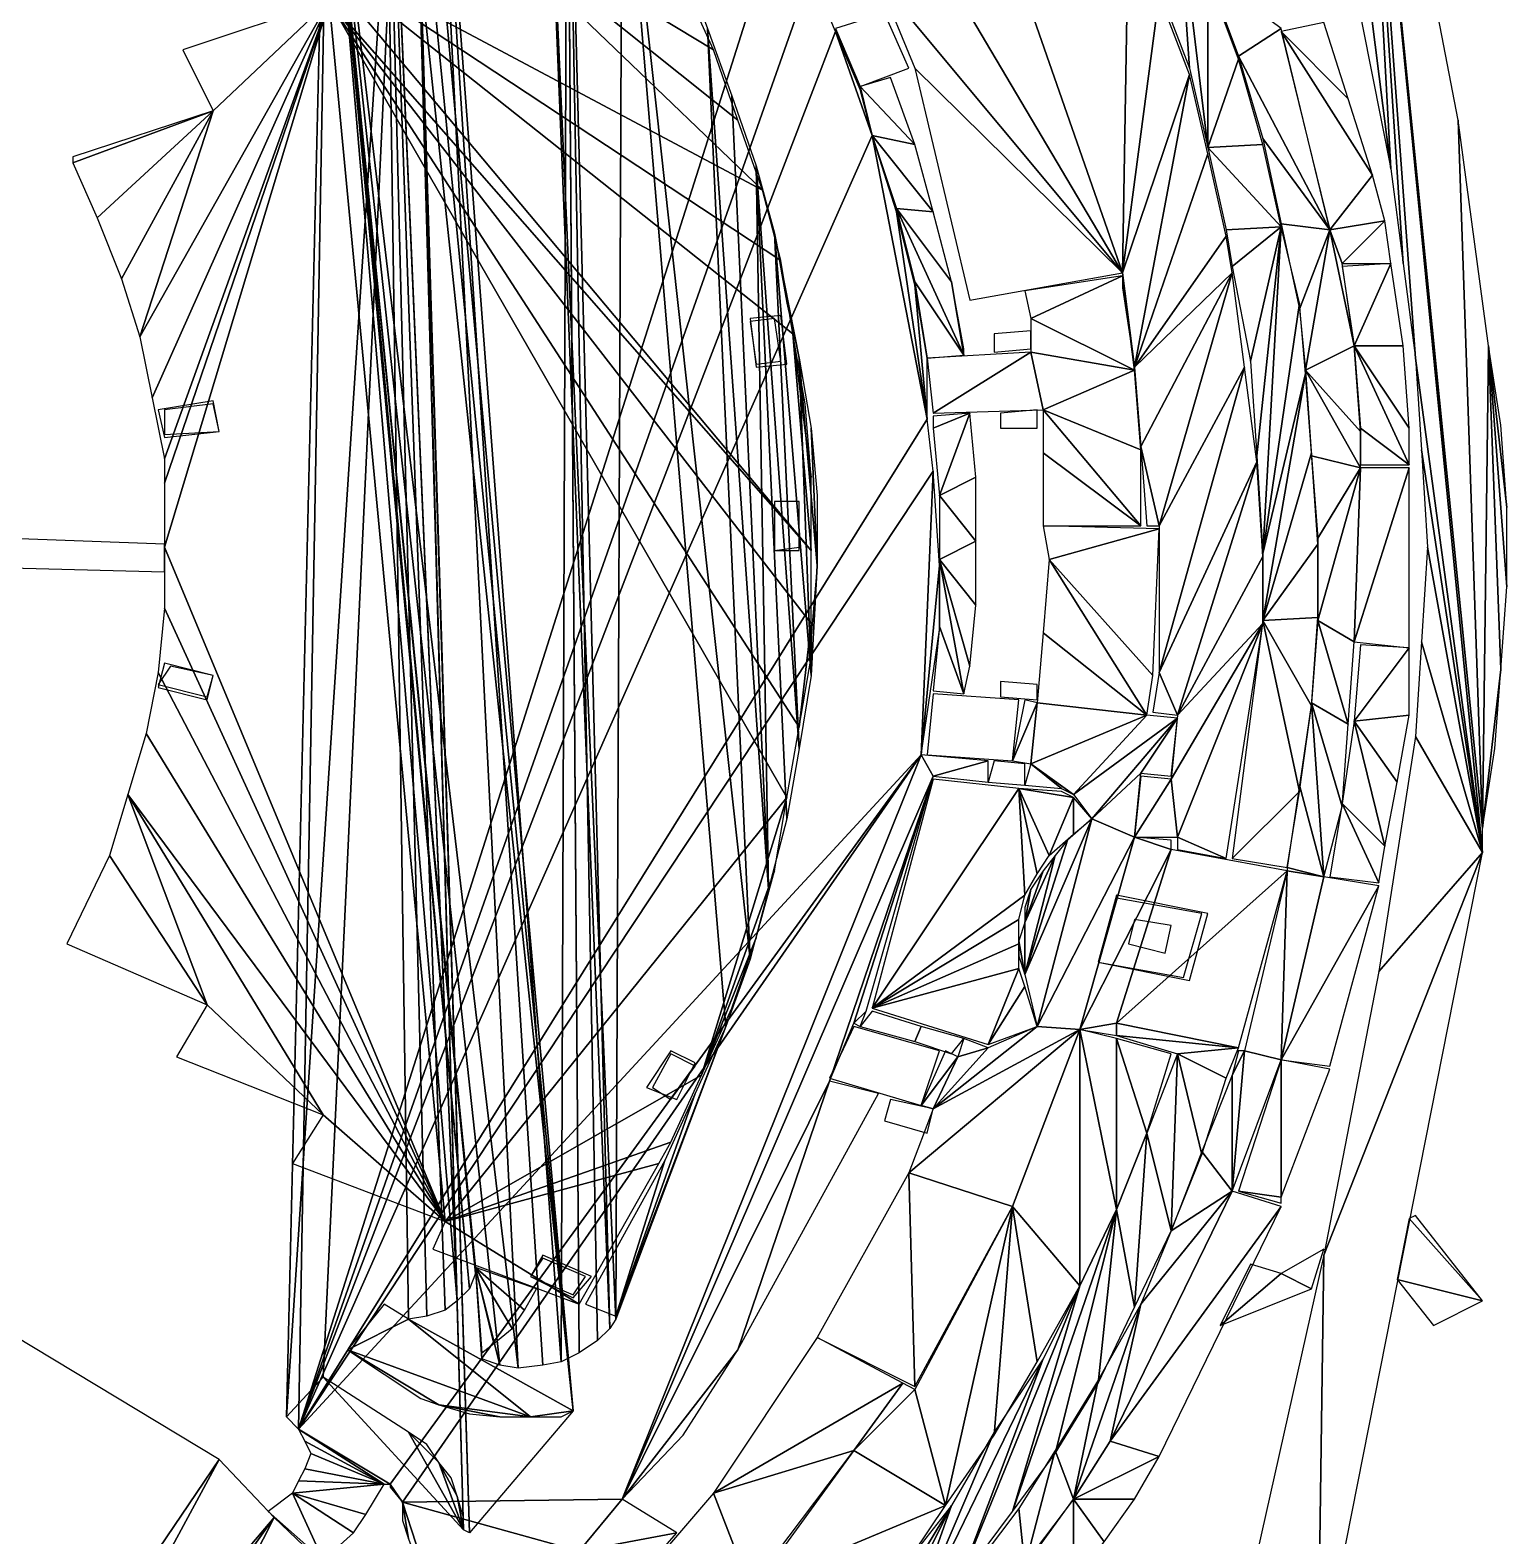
# Model space of a CAD drawing. Extents: x -35430092 to -35393830, y 11991942 to 12015432.
# Drawn here: x -35410242 to -35409568, y 12006932 to 12007619 of the extents above; entities that cross this region are included whole.
import ezdxf

# ---------------------------------------------------------------- set-up
doc = ezdxf.new("R2010")
doc.units = 0

msp = doc.modelspace()

# ---------------------------------------------------------------- linework, layer by layer
at = {"layer": 'mg_to_dxf', "color": 52}
for points in [[(-35410124.7, 12006986.68), (-35410124.7, 12006986.68), (-35410102.43, 12007919.34), (-35410069.02, 12007833.04)], [(-35410124.7, 12006986.68), (-35410124.7, 12006986.68), (-35410102.43, 12007919.34), (-35410124.7, 12006986.68)], [(-35410119.13, 12006981.11), (-35410119.13, 12006981.11), (-35410102.43, 12007919.34), (-35410124.7, 12006986.68)], [(-35410119.13, 12006981.11), (-35410119.13, 12006981.11), (-35409899.19, 12007674.35), (-35410102.43, 12007919.34)], [(-35410108, 12007004.78), (-35410108, 12007004.78), (-35410124.7, 12006986.68), (-35410069.02, 12007833.04)], [(-35410108, 12007004.78), (-35410108, 12007004.78), (-35410069.02, 12007833.04), (-35410043.96, 12006935.17)], [(-35410043.96, 12006935.17), (-35410043.96, 12006935.17), (-35410069.02, 12007833.04), (-35410069.02, 12007824.69)], [(-35410041.18, 12006933.78), (-35410041.18, 12006933.78), (-35410069.02, 12007824.69), (-35410069.02, 12007816.33)], [(-35410043.96, 12006935.17), (-35410043.96, 12006935.17), (-35410069.02, 12007824.69), (-35410041.18, 12006933.78)], [(-35409993.85, 12006989.46), (-35409993.85, 12006989.46), (-35410069.02, 12007816.33), (-35410074.59, 12007809.37)], [(-35410041.18, 12006933.78), (-35410041.18, 12006933.78), (-35410069.02, 12007816.33), (-35409993.85, 12006989.46)], [(-35410046.75, 12007039.58), (-35410046.75, 12007039.58), (-35410080.16, 12007803.8), (-35410110.78, 12007791.28)], [(-35409993.85, 12006989.46), (-35409993.85, 12006989.46), (-35410074.59, 12007809.37), (-35410080.16, 12007802.41)], [(-35410046.75, 12007039.58), (-35410046.75, 12007039.58), (-35410080.16, 12007802.41), (-35410080.16, 12007803.8)], [(-35409620.79, 12007556.02), (-35409620.79, 12007556.02), (-35409634.71, 12007809.37), (-35409651.41, 12007798.24)], [(-35409579.02, 12007255.34), (-35409579.02, 12007255.34), (-35409590.16, 12007578.29), (-35409634.71, 12007809.37)], [(-35409579.02, 12007244.21), (-35409579.02, 12007244.21), (-35409579.02, 12007255.34), (-35409634.71, 12007809.37)], [(-35409609.65, 12007469.72), (-35409609.65, 12007469.72), (-35409634.71, 12007809.37), (-35409615.22, 12007512.87)], [(-35409615.22, 12007512.87), (-35409615.22, 12007512.87), (-35409634.71, 12007809.37), (-35409620.79, 12007556.02)], [(-35409579.02, 12007244.21), (-35409579.02, 12007244.21), (-35409634.71, 12007809.37), (-35409609.65, 12007469.72)], [(-35410052.32, 12007035.4), (-35410052.32, 12007035.4), (-35410080.16, 12007802.41), (-35410046.75, 12007039.58)], [(-35410052.32, 12007035.4), (-35410052.32, 12007035.4), (-35410080.16, 12007802.41)], [(-35410060.67, 12007032.62), (-35410060.67, 12007032.62), (-35410080.16, 12007802.41), (-35410052.32, 12007035.4)], [(-35410069.02, 12007031.22), (-35410069.02, 12007031.22), (-35410080.16, 12007802.41), (-35410060.67, 12007032.62)], [(-35410069.02, 12007031.22), (-35410069.02, 12007031.22), (-35409993.85, 12006989.46), (-35410080.16, 12007802.41)], [(-35409651.41, 12007798.24), (-35409651.41, 12007798.24), (-35409659.76, 12007752.3), (-35409620.79, 12007556.02)], [(-35410041.18, 12007045.14), (-35410041.18, 12007045.14), (-35410110.78, 12007791.28), (-35410110.78, 12007781.53)], [(-35410046.75, 12007039.58), (-35410046.75, 12007039.58), (-35410110.78, 12007791.28), (-35410041.18, 12007045.14)], [(-35410018.91, 12007008.95), (-35410018.91, 12007008.95), (-35410110.78, 12007781.53), (-35410057.88, 12007785.71)], [(-35409999.42, 12007011.74), (-35409999.42, 12007011.74), (-35410057.88, 12007785.71), (-35409996.64, 12007773.18)], [(-35410007.77, 12007010.34), (-35410007.77, 12007010.34), (-35410057.88, 12007785.71), (-35409999.42, 12007011.74)], [(-35410018.91, 12007008.95), (-35410018.91, 12007008.95), (-35410057.88, 12007785.71), (-35410007.77, 12007010.34)], [(-35410027.26, 12007010.34), (-35410027.26, 12007010.34), (-35410110.78, 12007781.53), (-35410018.91, 12007008.95)], [(-35410038.4, 12007054.89), (-35410038.4, 12007054.89), (-35410110.78, 12007781.53), (-35410027.26, 12007010.34)], [(-35410038.4, 12007052.11), (-35410038.4, 12007052.11), (-35410110.78, 12007781.53), (-35410038.4, 12007054.89)], [(-35410038.4, 12007052.11), (-35410038.4, 12007052.11), (-35410110.78, 12007781.53), (-35410038.4, 12007052.11)], [(-35410041.18, 12007045.14), (-35410041.18, 12007045.14), (-35410110.78, 12007781.53), (-35410038.4, 12007052.11)], [(-35409974.36, 12007031.22), (-35409974.36, 12007031.22), (-35410007.77, 12007773.18), (-35409971.58, 12007725.85)], [(-35409977.15, 12007027.05), (-35409977.15, 12007027.05), (-35410007.77, 12007773.18), (-35409974.36, 12007031.22)], [(-35409977.15, 12007027.05), (-35409977.15, 12007027.05), (-35409996.64, 12007771.79), (-35410007.77, 12007773.18)], [(-35409999.42, 12007011.74), (-35409999.42, 12007011.74), (-35409996.64, 12007773.18), (-35409991.07, 12007015.91)], [(-35409991.07, 12007015.91), (-35409991.07, 12007015.91), (-35409996.64, 12007773.18), (-35409996.64, 12007771.79)], [(-35409977.15, 12007027.05), (-35409977.15, 12007027.05), (-35409996.64, 12007771.79)], [(-35409982.71, 12007021.48), (-35409982.71, 12007021.48), (-35409996.64, 12007771.79), (-35409977.15, 12007027.05)], [(-35409991.07, 12007015.91), (-35409991.07, 12007015.91), (-35409996.64, 12007771.79), (-35409982.71, 12007021.48)], [(-35409890.84, 12007757.87), (-35409890.84, 12007757.87), (-35409854.65, 12007642.33), (-35409743.28, 12007508.69)], [(-35409829.59, 12007756.48), (-35409829.59, 12007756.48), (-35409890.84, 12007757.87), (-35409743.28, 12007508.69)], [(-35409743.28, 12007508.69), (-35409743.28, 12007508.69), (-35409740.5, 12007671.56), (-35409829.59, 12007756.48)], [(-35409924.25, 12007164.86), (-35409924.25, 12007164.86), (-35409974.36, 12007031.22), (-35409971.58, 12007725.85)], [(-35409913.11, 12007195.48), (-35409913.11, 12007195.48), (-35409971.58, 12007725.85), (-35409932.6, 12007620.06)], [(-35409924.25, 12007164.86), (-35409924.25, 12007164.86), (-35409971.58, 12007725.85), (-35409913.11, 12007195.48)], [(-35410049.53, 12007682.7), (-35410049.53, 12007682.7), (-35410116.35, 12007657.64), (-35409907.54, 12007546.28)], [(-35409918.68, 12007578.29), (-35409918.68, 12007578.29), (-35409929.82, 12007610.31), (-35410049.53, 12007682.7)], [(-35410049.53, 12007682.7), (-35410049.53, 12007682.7), (-35409929.82, 12007610.31), (-35409943.74, 12007640.94)], [(-35409918.68, 12007578.29), (-35409918.68, 12007578.29), (-35410049.53, 12007682.7), (-35409907.54, 12007546.28)], [(-35409718.23, 12007681.31), (-35409718.23, 12007681.31), (-35409726.58, 12007638.15), (-35409712.66, 12007601.96)], [(-35409718.23, 12007681.31), (-35409718.23, 12007681.31), (-35409704.31, 12007565.77), (-35409704.31, 12007643.72)], [(-35409712.66, 12007601.96), (-35409712.66, 12007601.96), (-35409704.31, 12007565.77), (-35409718.23, 12007681.31)], [(-35409899.19, 12007674.35), (-35409899.19, 12007674.35), (-35410119.13, 12006981.11), (-35409885.27, 12007645.11)], [(-35409726.58, 12007635.37), (-35409726.58, 12007635.37), (-35409740.5, 12007671.56), (-35409743.28, 12007508.69)], [(-35409907.54, 12007546.28), (-35409907.54, 12007546.28), (-35410116.35, 12007657.64), (-35409899.19, 12007514.26)], [(-35410116.35, 12007657.64), (-35410116.35, 12007657.64), (-35409893.62, 12007480.85), (-35409899.19, 12007514.26)], [(-35410116.35, 12007657.64), (-35410116.35, 12007657.64), (-35409885.27, 12007382.02), (-35409893.62, 12007480.85)], [(-35410105.21, 12007632.58), (-35410105.21, 12007632.58), (-35409885.27, 12007382.02), (-35410116.35, 12007657.64)], [(-35410119.13, 12006981.11), (-35410119.13, 12006981.11), (-35409874.14, 12007618.66), (-35409885.27, 12007645.11)], [(-35409690.39, 12007607.53), (-35409690.39, 12007607.53), (-35409670.9, 12007620.06), (-35409704.31, 12007645.11)], [(-35409854.65, 12007642.33), (-35409854.65, 12007642.33), (-35409837.94, 12007601.96), (-35409743.28, 12007508.69)], [(-35409704.31, 12007643.72), (-35409704.31, 12007643.72), (-35409704.31, 12007565.77), (-35409690.39, 12007606.14)], [(-35410191.52, 12007479.46), (-35410191.52, 12007479.46), (-35410105.21, 12007632.58), (-35410158.11, 12007582.47)], [(-35410185.95, 12007451.62), (-35410185.95, 12007451.62), (-35410105.21, 12007632.58), (-35410191.52, 12007479.46)], [(-35410180.38, 12007423.78), (-35410180.38, 12007423.78), (-35410105.21, 12007632.58), (-35410185.95, 12007451.62)], [(-35410180.38, 12007412.64), (-35410180.38, 12007412.64), (-35410105.21, 12007632.58), (-35410180.38, 12007423.78)], [(-35410180.38, 12007383.41), (-35410180.38, 12007383.41), (-35410105.21, 12007632.58), (-35410180.38, 12007412.64)], [(-35410052.32, 12007075.77), (-35410052.32, 12007075.77), (-35410105.21, 12007632.58), (-35410180.38, 12007383.41)], [(-35410105.21, 12007632.58), (-35410105.21, 12007632.58), (-35410172.03, 12007610.31), (-35410158.11, 12007582.47)], [(-35410105.21, 12007632.58), (-35410105.21, 12007632.58), (-35409890.84, 12007301.28), (-35409885.27, 12007348.61)], [(-35410105.21, 12007632.58), (-35410105.21, 12007632.58), (-35409885.27, 12007348.61), (-35409885.27, 12007382.02)], [(-35409896.41, 12007269.26), (-35409896.41, 12007269.26), (-35409890.84, 12007301.28), (-35410105.21, 12007632.58)], [(-35410052.32, 12007075.77), (-35410052.32, 12007075.77), (-35409896.41, 12007269.26), (-35410105.21, 12007632.58)], [(-35409743.28, 12007508.69), (-35409743.28, 12007508.69), (-35409712.66, 12007599.18), (-35409726.58, 12007635.37)], [(-35409851.86, 12007627.02), (-35409874.14, 12007620.06), (-35409863, 12007593.61), (-35409840.73, 12007601.96)], [(-35410119.13, 12006981.11), (-35410119.13, 12006981.11), (-35409857.43, 12007571.33), (-35409874.14, 12007618.66)], [(-35409904.76, 12007227.5), (-35409904.76, 12007227.5), (-35409932.6, 12007620.06), (-35409921.47, 12007589.43)], [(-35409913.11, 12007195.48), (-35409913.11, 12007195.48), (-35409932.6, 12007620.06), (-35409904.76, 12007227.5)], [(-35409874.14, 12007618.66), (-35409874.14, 12007618.66), (-35409857.43, 12007571.33), (-35409863, 12007592.22)], [(-35409648.63, 12007528.18), (-35409648.63, 12007528.18), (-35409670.9, 12007620.06), (-35409690.39, 12007607.53)], [(-35409640.27, 12007588.04), (-35409640.27, 12007588.04), (-35409651.41, 12007622.84), (-35409670.9, 12007618.66)], [(-35409640.27, 12007588.04), (-35409640.27, 12007588.04), (-35409670.9, 12007618.66), (-35409629.14, 12007553.24)], [(-35409670.9, 12007618.66), (-35409670.9, 12007618.66), (-35409648.63, 12007528.18), (-35409629.14, 12007553.24)], [(-35409704.31, 12007565.77), (-35409704.31, 12007565.77), (-35409679.25, 12007567.16), (-35409690.39, 12007606.14)], [(-35409648.63, 12007528.18), (-35409648.63, 12007528.18), (-35409690.39, 12007607.53), (-35409679.25, 12007569.94)], [(-35409863, 12007593.61), (-35409863, 12007593.61), (-35409837.94, 12007567.16), (-35409849.08, 12007597.78)], [(-35409837.94, 12007601.96), (-35409837.94, 12007601.96), (-35409812.89, 12007496.16), (-35409743.28, 12007508.69)], [(-35409737.72, 12007465.54), (-35409737.72, 12007465.54), (-35409712.66, 12007599.18), (-35409743.28, 12007508.69)], [(-35409737.72, 12007465.54), (-35409737.72, 12007465.54), (-35409704.31, 12007562.98), (-35409712.66, 12007599.18)], [(-35409857.43, 12007571.33), (-35409857.43, 12007571.33), (-35409837.94, 12007567.16), (-35409863, 12007593.61)], [(-35409904.76, 12007227.5), (-35409904.76, 12007227.5), (-35409921.47, 12007589.43), (-35409910.33, 12007557.41)], [(-35410211.01, 12007533.75), (-35410211.01, 12007533.75), (-35410158.11, 12007582.47), (-35410222.15, 12007558.81)], [(-35410222.15, 12007558.81), (-35410222.15, 12007558.81), (-35410158.11, 12007582.47), (-35410222.15, 12007561.59)], [(-35410158.11, 12007582.47), (-35410158.11, 12007582.47), (-35410211.01, 12007533.75), (-35410199.87, 12007505.91)], [(-35410191.52, 12007479.46), (-35410191.52, 12007479.46), (-35410158.11, 12007582.47), (-35410199.87, 12007505.91)], [(-35409579.02, 12007255.34), (-35409579.02, 12007255.34), (-35409576.24, 12007475.28), (-35409590.16, 12007578.29)], [(-35410119.13, 12006981.11), (-35410119.13, 12006981.11), (-35409832.37, 12007441.88), (-35409857.43, 12007571.33)], [(-35409857.43, 12007571.33), (-35409857.43, 12007571.33), (-35409829.59, 12007536.53), (-35409837.94, 12007567.16)], [(-35409846.3, 12007537.93), (-35409846.3, 12007537.93), (-35409829.59, 12007536.53), (-35409857.43, 12007571.33)], [(-35409857.43, 12007571.33), (-35409857.43, 12007571.33), (-35409832.37, 12007441.88), (-35409846.3, 12007536.53)], [(-35409648.63, 12007528.18), (-35409648.63, 12007528.18), (-35409679.25, 12007569.94), (-35409670.9, 12007530.97)], [(-35409737.72, 12007465.54), (-35409737.72, 12007465.54), (-35409695.96, 12007525.4), (-35409704.31, 12007562.98)], [(-35409704.31, 12007565.77), (-35409704.31, 12007565.77), (-35409670.9, 12007529.57), (-35409679.25, 12007567.16)], [(-35409704.31, 12007565.77), (-35409704.31, 12007565.77), (-35409695.96, 12007528.18), (-35409670.9, 12007529.57)], [(-35409890.84, 12007291.54), (-35409890.84, 12007291.54), (-35409910.33, 12007557.41), (-35409901.98, 12007526.79)], [(-35409896.41, 12007259.52), (-35409896.41, 12007259.52), (-35409910.33, 12007557.41), (-35409890.84, 12007291.54)], [(-35409896.41, 12007259.52), (-35409896.41, 12007259.52), (-35409904.76, 12007227.5), (-35409910.33, 12007557.41)], [(-35409629.14, 12007553.24), (-35409629.14, 12007553.24), (-35409648.63, 12007528.18), (-35409623.57, 12007532.36)], [(-35409846.3, 12007537.93), (-35409846.3, 12007537.93), (-35409821.24, 12007504.52), (-35409829.59, 12007536.53)], [(-35409815.67, 12007471.11), (-35409815.67, 12007471.11), (-35409821.24, 12007504.52), (-35409846.3, 12007537.93)], [(-35409837.94, 12007504.52), (-35409837.94, 12007504.52), (-35409815.67, 12007471.11), (-35409846.3, 12007537.93)], [(-35409846.3, 12007536.53), (-35409846.3, 12007536.53), (-35409832.37, 12007441.88), (-35409837.94, 12007503.12)], [(-35409695.96, 12007528.18), (-35409695.96, 12007528.18), (-35409693.17, 12007511.48), (-35409670.9, 12007529.57)], [(-35409670.9, 12007529.57), (-35409670.9, 12007529.57), (-35409693.17, 12007511.48), (-35409684.82, 12007468.32)], [(-35409684.82, 12007468.32), (-35409684.82, 12007468.32), (-35409682.04, 12007425.17), (-35409670.9, 12007529.57)], [(-35409682.04, 12007425.17), (-35409682.04, 12007425.17), (-35409679.25, 12007380.63), (-35409670.9, 12007529.57)], [(-35409670.9, 12007529.57), (-35409670.9, 12007529.57), (-35409679.25, 12007380.63), (-35409662.55, 12007494.77)], [(-35409648.63, 12007528.18), (-35409648.63, 12007528.18), (-35409670.9, 12007530.97), (-35409662.55, 12007491.99)], [(-35409648.63, 12007528.18), (-35409648.63, 12007528.18), (-35409662.55, 12007491.99), (-35409659.76, 12007464.15)], [(-35409648.63, 12007528.18), (-35409648.63, 12007528.18), (-35409659.76, 12007464.15), (-35409637.49, 12007475.28)], [(-35409643.06, 12007512.87), (-35409643.06, 12007512.87), (-35409623.57, 12007532.36), (-35409648.63, 12007528.18)], [(-35409643.06, 12007512.87), (-35409643.06, 12007512.87), (-35409648.63, 12007528.18), (-35409637.49, 12007475.28)], [(-35409643.06, 12007512.87), (-35409643.06, 12007512.87), (-35409620.79, 12007512.87), (-35409623.57, 12007532.36)], [(-35409901.98, 12007526.79), (-35409901.98, 12007526.79), (-35409896.41, 12007494.77), (-35409890.84, 12007469.72)], [(-35409885.27, 12007324.94), (-35409885.27, 12007324.94), (-35409901.98, 12007526.79), (-35409890.84, 12007469.72)], [(-35409890.84, 12007291.54), (-35409890.84, 12007291.54), (-35409901.98, 12007526.79), (-35409885.27, 12007324.94)], [(-35409737.72, 12007465.54), (-35409737.72, 12007465.54), (-35409693.17, 12007508.69), (-35409695.96, 12007525.4)], [(-35409743.28, 12007508.69), (-35409743.28, 12007508.69), (-35409743.28, 12007501.73), (-35409737.72, 12007465.54)], [(-35409734.93, 12007429.35), (-35409734.93, 12007429.35), (-35409693.17, 12007508.69), (-35409737.72, 12007465.54)], [(-35409693.17, 12007508.69), (-35409693.17, 12007508.69), (-35409734.93, 12007429.35), (-35409726.58, 12007393.15)], [(-35409687.6, 12007465.54), (-35409687.6, 12007465.54), (-35409693.17, 12007508.69), (-35409726.58, 12007393.15)], [(-35409637.49, 12007475.28), (-35409637.49, 12007475.28), (-35409620.79, 12007512.87), (-35409643.06, 12007511.48)], [(-35409637.49, 12007475.28), (-35409637.49, 12007475.28), (-35409615.22, 12007475.28), (-35409620.79, 12007512.87)], [(-35409837.94, 12007504.52), (-35409837.94, 12007504.52), (-35409832.37, 12007469.72), (-35409815.67, 12007471.11)], [(-35409837.94, 12007503.12), (-35409837.94, 12007503.12), (-35409832.37, 12007441.88), (-35409832.37, 12007469.72)], [(-35409815.67, 12007471.11), (-35409815.67, 12007471.11), (-35409815.67, 12007473.89), (-35409821.24, 12007504.52)], [(-35409785.05, 12007487.81), (-35409785.05, 12007487.81), (-35409743.28, 12007507.3), (-35409787.83, 12007500.34)], [(-35409785.05, 12007487.81), (-35409785.05, 12007487.81), (-35409737.72, 12007464.15), (-35409743.28, 12007507.3)], [(-35409679.25, 12007380.63), (-35409679.25, 12007380.63), (-35409659.76, 12007462.76), (-35409662.55, 12007494.77)], [(-35409913.11, 12007487.81), (-35409910.33, 12007465.54), (-35409896.41, 12007466.93), (-35409899.19, 12007489.2)], [(-35409913.11, 12007486.42), (-35409910.33, 12007466.93), (-35409899.19, 12007468.32), (-35409901.98, 12007487.81)], [(-35409785.05, 12007472.5), (-35409785.05, 12007472.5), (-35409737.72, 12007464.15), (-35409785.05, 12007487.81)], [(-35409885.27, 12007382.02), (-35409885.27, 12007382.02), (-35409885.27, 12007415.43), (-35409893.62, 12007480.85)], [(-35409893.62, 12007480.85), (-35409893.62, 12007480.85), (-35409885.27, 12007415.43), (-35409888.06, 12007448.84)], [(-35409785.05, 12007482.24), (-35409801.75, 12007480.85), (-35409801.75, 12007472.5), (-35409785.05, 12007473.89)], [(-35409637.49, 12007475.28), (-35409637.49, 12007475.28), (-35409659.76, 12007464.15), (-35409634.71, 12007436.31)], [(-35409612.43, 12007420.99), (-35409612.43, 12007420.99), (-35409612.43, 12007437.7), (-35409637.49, 12007475.28)], [(-35409637.49, 12007475.28), (-35409637.49, 12007475.28), (-35409612.43, 12007437.7), (-35409615.22, 12007475.28)], [(-35409634.71, 12007437.7), (-35409634.71, 12007437.7), (-35409612.43, 12007420.99), (-35409637.49, 12007475.28)], [(-35409579.02, 12007255.34), (-35409579.02, 12007255.34), (-35409570.67, 12007327.73), (-35409576.24, 12007475.28)], [(-35409570.67, 12007439.09), (-35409570.67, 12007439.09), (-35409576.24, 12007475.28), (-35409567.89, 12007401.51)], [(-35409576.24, 12007475.28), (-35409576.24, 12007475.28), (-35409567.89, 12007365.31), (-35409567.89, 12007401.51)], [(-35409576.24, 12007475.28), (-35409576.24, 12007475.28), (-35409570.67, 12007327.73), (-35409567.89, 12007365.31)], [(-35409882.49, 12007375.06), (-35409882.49, 12007375.06), (-35409890.84, 12007469.72), (-35409885.27, 12007437.7)], [(-35409885.27, 12007324.94), (-35409885.27, 12007324.94), (-35409890.84, 12007469.72), (-35409882.49, 12007375.06)], [(-35409785.05, 12007472.5), (-35409785.05, 12007472.5), (-35409832.37, 12007469.72), (-35409829.59, 12007444.66)], [(-35409785.05, 12007472.5), (-35409785.05, 12007472.5), (-35409829.59, 12007444.66), (-35409779.48, 12007446.05)], [(-35409779.48, 12007446.05), (-35409779.48, 12007446.05), (-35409737.72, 12007464.15), (-35409785.05, 12007472.5)], [(-35409579.02, 12007244.21), (-35409579.02, 12007244.21), (-35409609.65, 12007469.72), (-35409606.87, 12007427.95)], [(-35409779.48, 12007446.05), (-35409779.48, 12007446.05), (-35409734.93, 12007427.95), (-35409737.72, 12007464.15)], [(-35409726.58, 12007326.34), (-35409726.58, 12007326.34), (-35409687.6, 12007465.54), (-35409726.58, 12007393.15)], [(-35409726.58, 12007326.34), (-35409726.58, 12007326.34), (-35409682.04, 12007422.39), (-35409687.6, 12007465.54)], [(-35409659.76, 12007462.76), (-35409659.76, 12007462.76), (-35409679.25, 12007350), (-35409656.98, 12007426.56)], [(-35409679.25, 12007380.63), (-35409679.25, 12007380.63), (-35409679.25, 12007350), (-35409659.76, 12007462.76)], [(-35409659.76, 12007464.15), (-35409659.76, 12007464.15), (-35409634.71, 12007419.6), (-35409634.71, 12007436.31)], [(-35409634.71, 12007419.6), (-35409634.71, 12007419.6), (-35409659.76, 12007464.15), (-35409656.98, 12007425.17)], [(-35410180.38, 12007433.52), (-35410155.33, 12007436.31), (-35410158.11, 12007450.23), (-35410183.17, 12007446.05)], [(-35410180.38, 12007434.92), (-35410155.33, 12007436.31), (-35410158.11, 12007448.84), (-35410180.38, 12007446.05)], [(-35409798.97, 12007444.66), (-35409798.97, 12007437.7), (-35409782.26, 12007437.7), (-35409782.26, 12007446.05)], [(-35409734.93, 12007393.15), (-35409734.93, 12007393.15), (-35409734.93, 12007427.95), (-35409779.48, 12007446.05)], [(-35409779.48, 12007426.56), (-35409779.48, 12007426.56), (-35409734.93, 12007393.15), (-35409779.48, 12007446.05)], [(-35409832.37, 12007441.88), (-35409832.37, 12007441.88), (-35410119.13, 12006981.11), (-35409829.59, 12007418.21)], [(-35409826.81, 12007407.07), (-35409826.81, 12007407.07), (-35409812.89, 12007444.66), (-35409829.59, 12007437.7)], [(-35409829.59, 12007437.7), (-35409829.59, 12007437.7), (-35409812.89, 12007444.66), (-35409829.59, 12007443.27)], [(-35409826.81, 12007407.07), (-35409826.81, 12007407.07), (-35409810.1, 12007415.43), (-35409812.89, 12007444.66)], [(-35409882.49, 12007375.06), (-35409882.49, 12007375.06), (-35409885.27, 12007437.7), (-35409882.49, 12007407.07)], [(-35409634.71, 12007437.7), (-35409634.71, 12007437.7), (-35409634.71, 12007420.99), (-35409612.43, 12007420.99)], [(-35409779.48, 12007426.56), (-35409779.48, 12007426.56), (-35409779.48, 12007393.15), (-35409734.93, 12007393.15)], [(-35409726.58, 12007393.15), (-35409726.58, 12007393.15), (-35409734.93, 12007429.35), (-35409732.15, 12007393.15)], [(-35409656.98, 12007426.56), (-35409656.98, 12007426.56), (-35409679.25, 12007350), (-35409654.19, 12007384.8)], [(-35409634.71, 12007419.6), (-35409634.71, 12007419.6), (-35409656.98, 12007425.17), (-35409654.19, 12007387.59)], [(-35409579.02, 12007244.21), (-35409579.02, 12007244.21), (-35409606.87, 12007427.95), (-35409604.08, 12007383.41)], [(-35410119.13, 12006981.11), (-35410119.13, 12006981.11), (-35409835.16, 12007288.75), (-35409829.59, 12007418.21)], [(-35409829.59, 12007418.21), (-35409829.59, 12007418.21), (-35409835.16, 12007288.75), (-35409826.81, 12007375.06)], [(-35409718.23, 12007306.85), (-35409718.23, 12007306.85), (-35409682.04, 12007422.39), (-35409726.58, 12007326.34)], [(-35409718.23, 12007306.85), (-35409718.23, 12007306.85), (-35409679.25, 12007379.23), (-35409682.04, 12007422.39)], [(-35409654.19, 12007350), (-35409654.19, 12007350), (-35409637.49, 12007340.26), (-35409634.71, 12007419.6)], [(-35409654.19, 12007350), (-35409654.19, 12007350), (-35409634.71, 12007419.6), (-35409654.19, 12007387.59)], [(-35409637.49, 12007340.26), (-35409637.49, 12007340.26), (-35409612.43, 12007419.6), (-35409634.71, 12007419.6)], [(-35409637.49, 12007340.26), (-35409637.49, 12007340.26), (-35409612.43, 12007337.47), (-35409612.43, 12007419.6)], [(-35409810.1, 12007386.19), (-35409810.1, 12007386.19), (-35409810.1, 12007415.43), (-35409826.81, 12007407.07)], [(-35409826.81, 12007377.84), (-35409826.81, 12007377.84), (-35409810.1, 12007386.19), (-35409826.81, 12007407.07)], [(-35409901.98, 12007404.29), (-35409901.98, 12007382.02), (-35409890.84, 12007383.41), (-35409890.84, 12007404.29)], [(-35409901.98, 12007404.29), (-35409901.98, 12007382.02), (-35409890.84, 12007382.02), (-35409890.84, 12007404.29)], [(-35409776.69, 12007377.84), (-35409776.69, 12007377.84), (-35409726.58, 12007391.76), (-35409779.48, 12007393.15)], [(-35409776.69, 12007377.84), (-35409776.69, 12007377.84), (-35409729.36, 12007324.94), (-35409726.58, 12007391.76)], [(-35410291.75, 12007375.06), (-35410180.38, 12007372.27), (-35410180.38, 12007384.8), (-35410291.75, 12007388.98)], [(-35409826.81, 12007377.84), (-35409826.81, 12007377.84), (-35409810.1, 12007356.96), (-35409810.1, 12007386.19)], [(-35409654.19, 12007384.8), (-35409654.19, 12007384.8), (-35409679.25, 12007350), (-35409654.19, 12007351.39)], [(-35410052.32, 12007075.77), (-35410052.32, 12007075.77), (-35410180.38, 12007383.41), (-35410180.38, 12007355.57)], [(-35409815.67, 12007316.59), (-35409815.67, 12007316.59), (-35409812.89, 12007329.12), (-35409826.81, 12007377.84)], [(-35409826.81, 12007377.84), (-35409826.81, 12007377.84), (-35409812.89, 12007329.12), (-35409810.1, 12007356.96)], [(-35409826.81, 12007347.22), (-35409826.81, 12007347.22), (-35409815.67, 12007316.59), (-35409826.81, 12007377.84)], [(-35409732.15, 12007306.85), (-35409732.15, 12007306.85), (-35409776.69, 12007377.84), (-35409779.48, 12007344.43)], [(-35409732.15, 12007306.85), (-35409732.15, 12007306.85), (-35409729.36, 12007324.94), (-35409776.69, 12007377.84)], [(-35409679.25, 12007348.61), (-35409679.25, 12007348.61), (-35409679.25, 12007379.23), (-35409718.23, 12007306.85)], [(-35409579.02, 12007244.21), (-35409579.02, 12007244.21), (-35409604.08, 12007383.41), (-35409606.87, 12007340.26)], [(-35409882.49, 12007375.06), (-35409882.49, 12007375.06), (-35409885.27, 12007343.04), (-35409885.27, 12007324.94)], [(-35409835.16, 12007288.75), (-35409835.16, 12007288.75), (-35409826.81, 12007345.82), (-35409826.81, 12007375.06)], [(-35410052.32, 12007075.77), (-35410052.32, 12007075.77), (-35410180.38, 12007355.57), (-35410183.17, 12007326.34)], [(-35409679.25, 12007350), (-35409679.25, 12007350), (-35409693.17, 12007241.42), (-35409662.55, 12007272.05)], [(-35409654.19, 12007351.39), (-35409654.19, 12007351.39), (-35409679.25, 12007350), (-35409656.98, 12007311.02)], [(-35409656.98, 12007311.02), (-35409656.98, 12007311.02), (-35409679.25, 12007350), (-35409662.55, 12007272.05)], [(-35409656.98, 12007312.42), (-35409656.98, 12007312.42), (-35409640.27, 12007302.67), (-35409654.19, 12007350)], [(-35409654.19, 12007350), (-35409654.19, 12007350), (-35409640.27, 12007302.67), (-35409637.49, 12007340.26)], [(-35409885.27, 12007348.61), (-35409885.27, 12007348.61), (-35409890.84, 12007301.28), (-35409885.27, 12007333.3)], [(-35409826.81, 12007347.22), (-35409826.81, 12007347.22), (-35409829.59, 12007317.98), (-35409815.67, 12007316.59)], [(-35409732.15, 12007306.85), (-35409732.15, 12007306.85), (-35409779.48, 12007344.43), (-35409782.26, 12007312.42)], [(-35409718.23, 12007251.17), (-35409718.23, 12007251.17), (-35409679.25, 12007348.61), (-35409721.01, 12007277.62)], [(-35409721.01, 12007277.62), (-35409721.01, 12007277.62), (-35409679.25, 12007348.61), (-35409718.23, 12007306.85)], [(-35409718.23, 12007251.17), (-35409718.23, 12007251.17), (-35409695.96, 12007241.42), (-35409679.25, 12007348.61)], [(-35409637.49, 12007304.06), (-35409637.49, 12007304.06), (-35409612.43, 12007337.47), (-35409634.71, 12007338.86)], [(-35409637.49, 12007304.06), (-35409637.49, 12007304.06), (-35409612.43, 12007306.85), (-35409612.43, 12007337.47)], [(-35409579.02, 12007244.21), (-35409579.02, 12007244.21), (-35409606.87, 12007340.26), (-35409609.65, 12007297.1)], [(-35410160.9, 12007313.81), (-35410158.11, 12007324.94), (-35410180.38, 12007330.51), (-35410183.17, 12007319.38)], [(-35410160.9, 12007315.2), (-35410158.11, 12007324.94), (-35410177.6, 12007329.12), (-35410183.17, 12007320.77)], [(-35410052.32, 12007075.77), (-35410052.32, 12007075.77), (-35410183.17, 12007326.34), (-35410188.74, 12007298.5)], [(-35409782.26, 12007320.77), (-35409798.97, 12007322.16), (-35409798.97, 12007315.2), (-35409782.26, 12007313.81)], [(-35409726.58, 12007326.34), (-35409726.58, 12007326.34), (-35409729.36, 12007308.24), (-35409718.23, 12007306.85)], [(-35409579.02, 12007255.34), (-35409579.02, 12007255.34), (-35409573.46, 12007291.54), (-35409570.67, 12007327.73)], [(-35409829.59, 12007316.59), (-35409832.37, 12007288.75), (-35409793.4, 12007285.97), (-35409790.61, 12007313.81)], [(-35409782.26, 12007312.42), (-35409782.26, 12007312.42), (-35409787.83, 12007313.81), (-35409793.4, 12007285.97)], [(-35409782.26, 12007312.42), (-35409782.26, 12007312.42), (-35409793.4, 12007285.97), (-35409785.05, 12007284.58)], [(-35409732.15, 12007306.85), (-35409732.15, 12007306.85), (-35409782.26, 12007312.42), (-35409785.05, 12007284.58)], [(-35409662.55, 12007274.83), (-35409662.55, 12007274.83), (-35409651.41, 12007233.07), (-35409656.98, 12007312.42)], [(-35409656.98, 12007312.42), (-35409656.98, 12007312.42), (-35409643.06, 12007265.09), (-35409640.27, 12007302.67)], [(-35409651.41, 12007233.07), (-35409651.41, 12007233.07), (-35409643.06, 12007265.09), (-35409656.98, 12007312.42)], [(-35409732.15, 12007306.85), (-35409732.15, 12007306.85), (-35409785.05, 12007284.58), (-35409765.56, 12007270.65)], [(-35409718.23, 12007305.46), (-35409718.23, 12007305.46), (-35409732.15, 12007306.85), (-35409765.56, 12007270.65)], [(-35409718.23, 12007305.46), (-35409718.23, 12007305.46), (-35409765.56, 12007270.65), (-35409757.21, 12007259.52)], [(-35409734.93, 12007280.4), (-35409734.93, 12007280.4), (-35409718.23, 12007305.46), (-35409757.21, 12007259.52)], [(-35409734.93, 12007280.4), (-35409734.93, 12007280.4), (-35409721.01, 12007279.01), (-35409718.23, 12007305.46)], [(-35409643.06, 12007266.48), (-35409643.06, 12007266.48), (-35409623.57, 12007246.99), (-35409637.49, 12007304.06)], [(-35409637.49, 12007304.06), (-35409637.49, 12007304.06), (-35409618, 12007276.22), (-35409612.43, 12007306.85)], [(-35409623.57, 12007246.99), (-35409623.57, 12007246.99), (-35409618, 12007276.22), (-35409637.49, 12007304.06)], [(-35410052.32, 12007075.77), (-35410052.32, 12007075.77), (-35410188.74, 12007298.5), (-35410197.09, 12007270.65)], [(-35409609.65, 12007297.1), (-35409609.65, 12007297.1), (-35409626.35, 12007189.92), (-35409579.02, 12007244.21)], [(-35409835.16, 12007288.75), (-35409835.16, 12007288.75), (-35410119.13, 12006981.11), (-35410077.37, 12006956.05)], [(-35410071.81, 12006947.7), (-35410071.81, 12006947.7), (-35409835.16, 12007288.75), (-35410077.37, 12006956.05)], [(-35409835.16, 12007288.75), (-35409835.16, 12007288.75), (-35410071.81, 12006947.7), (-35409971.58, 12006949.09)], [(-35409835.16, 12007288.75), (-35409835.16, 12007288.75), (-35409971.58, 12006949.09), (-35409829.59, 12007279.01)], [(-35409829.59, 12007279.01), (-35409829.59, 12007279.01), (-35409804.53, 12007285.97), (-35409835.16, 12007288.75)], [(-35409829.59, 12007279.01), (-35409829.59, 12007279.01), (-35409804.53, 12007276.22), (-35409804.53, 12007285.97)], [(-35409804.53, 12007276.22), (-35409787.83, 12007274.83), (-35409787.83, 12007284.58), (-35409801.75, 12007285.97)], [(-35409785.05, 12007284.58), (-35409785.05, 12007284.58), (-35409787.83, 12007274.83), (-35409771.13, 12007273.44)], [(-35409765.56, 12007270.65), (-35409765.56, 12007270.65), (-35409785.05, 12007284.58), (-35409771.13, 12007273.44)], [(-35409829.59, 12007279.01), (-35409829.59, 12007279.01), (-35409971.58, 12006949.09), (-35409876.92, 12007139.8)], [(-35409829.59, 12007279.01), (-35409829.59, 12007279.01), (-35409876.92, 12007139.8), (-35409865.78, 12007166.25)], [(-35409865.78, 12007166.25), (-35409865.78, 12007166.25), (-35409860.22, 12007171.82), (-35409829.59, 12007279.01)], [(-35409790.61, 12007273.44), (-35409790.61, 12007273.44), (-35409829.59, 12007277.62), (-35409857.43, 12007173.21)], [(-35409757.21, 12007259.52), (-35409757.21, 12007259.52), (-35409737.72, 12007251.17), (-35409734.93, 12007280.4)], [(-35409721.01, 12007277.62), (-35409721.01, 12007277.62), (-35409734.93, 12007279.01), (-35409737.72, 12007251.17)], [(-35409721.01, 12007277.62), (-35409721.01, 12007277.62), (-35409737.72, 12007251.17), (-35409718.23, 12007251.17)], [(-35409651.41, 12007233.07), (-35409651.41, 12007233.07), (-35409662.55, 12007274.83), (-35409668.11, 12007237.25)], [(-35410160.9, 12007174.6), (-35410160.9, 12007174.6), (-35410197.09, 12007270.65), (-35410205.44, 12007242.81)], [(-35410108, 12007124.49), (-35410108, 12007124.49), (-35410197.09, 12007270.65), (-35410160.9, 12007174.6)], [(-35410108, 12007124.49), (-35410108, 12007124.49), (-35410052.32, 12007075.77), (-35410197.09, 12007270.65)], [(-35409896.41, 12007269.26), (-35409896.41, 12007269.26), (-35410052.32, 12007075.77), (-35409935.39, 12007142.59)], [(-35409901.98, 12007235.85), (-35409901.98, 12007235.85), (-35409896.41, 12007269.26), (-35409935.39, 12007142.59)], [(-35409790.61, 12007273.44), (-35409790.61, 12007273.44), (-35409857.43, 12007173.21), (-35409787.83, 12007224.72)], [(-35409782.26, 12007234.46), (-35409782.26, 12007234.46), (-35409790.61, 12007273.44), (-35409787.83, 12007224.72)], [(-35409776.69, 12007242.81), (-35409776.69, 12007242.81), (-35409790.61, 12007273.44), (-35409782.26, 12007234.46)], [(-35409765.56, 12007269.26), (-35409765.56, 12007269.26), (-35409771.13, 12007272.05), (-35409790.61, 12007273.44)], [(-35409765.56, 12007269.26), (-35409765.56, 12007269.26), (-35409790.61, 12007273.44), (-35409776.69, 12007242.81)], [(-35409765.56, 12007252.56), (-35409765.56, 12007252.56), (-35409765.56, 12007269.26), (-35409776.69, 12007242.81)], [(-35409765.56, 12007252.56), (-35409765.56, 12007252.56), (-35409757.21, 12007259.52), (-35409765.56, 12007269.26)], [(-35409662.55, 12007272.05), (-35409662.55, 12007272.05), (-35409693.17, 12007241.42), (-35409668.11, 12007237.25)], [(-35409643.06, 12007266.48), (-35409643.06, 12007266.48), (-35409648.63, 12007233.07), (-35409626.35, 12007230.29)], [(-35409643.06, 12007266.48), (-35409643.06, 12007266.48), (-35409626.35, 12007230.29), (-35409623.57, 12007246.99)], [(-35409757.21, 12007259.52), (-35409757.21, 12007259.52), (-35409768.34, 12007249.77), (-35409787.83, 12007188.52)], [(-35409757.21, 12007259.52), (-35409757.21, 12007259.52), (-35409787.83, 12007188.52), (-35409782.26, 12007164.86)], [(-35409782.26, 12007164.86), (-35409782.26, 12007164.86), (-35409737.72, 12007251.17), (-35409757.21, 12007259.52)], [(-35409773.91, 12007242.81), (-35409773.91, 12007242.81), (-35409787.83, 12007188.52), (-35409768.34, 12007249.77)], [(-35409762.77, 12007163.47), (-35409762.77, 12007163.47), (-35409737.72, 12007251.17), (-35409782.26, 12007164.86)], [(-35409762.77, 12007163.47), (-35409762.77, 12007163.47), (-35409721.01, 12007245.6), (-35409737.72, 12007251.17)], [(-35409737.72, 12007251.17), (-35409737.72, 12007251.17), (-35409721.01, 12007245.6), (-35409721.01, 12007249.77)], [(-35409718.23, 12007251.17), (-35409718.23, 12007251.17), (-35409718.23, 12007245.6), (-35409695.96, 12007241.42)], [(-35410205.44, 12007242.81), (-35410205.44, 12007242.81), (-35410224.93, 12007202.45), (-35410160.9, 12007174.6)], [(-35409787.83, 12007212.19), (-35409787.83, 12007212.19), (-35409787.83, 12007188.52), (-35409773.91, 12007242.81)], [(-35409787.83, 12007212.19), (-35409787.83, 12007212.19), (-35409773.91, 12007242.81), (-35409779.48, 12007235.85)], [(-35409762.77, 12007163.47), (-35409762.77, 12007163.47), (-35409746.07, 12007166.25), (-35409721.01, 12007245.6)], [(-35409746.07, 12007166.25), (-35409746.07, 12007166.25), (-35409668.11, 12007235.85), (-35409721.01, 12007245.6)], [(-35409579.02, 12007244.21), (-35409579.02, 12007244.21), (-35409651.41, 12007060.46), (-35409654.19, 12006864.18)], [(-35409626.35, 12007189.92), (-35409626.35, 12007189.92), (-35409651.41, 12007060.46), (-35409579.02, 12007244.21)], [(-35409901.98, 12007235.85), (-35409901.98, 12007235.85), (-35409935.39, 12007142.59), (-35409910.33, 12007205.23)], [(-35409787.83, 12007212.19), (-35409787.83, 12007212.19), (-35409779.48, 12007235.85), (-35409785.05, 12007227.5)], [(-35409746.07, 12007166.25), (-35409746.07, 12007166.25), (-35409690.39, 12007155.12), (-35409668.11, 12007235.85)], [(-35409687.6, 12007153.72), (-35409687.6, 12007153.72), (-35409670.9, 12007149.55), (-35409668.11, 12007235.85)], [(-35409670.9, 12007149.55), (-35409670.9, 12007149.55), (-35409651.41, 12007233.07), (-35409668.11, 12007235.85)], [(-35409670.9, 12007149.55), (-35409670.9, 12007149.55), (-35409626.35, 12007228.89), (-35409651.41, 12007233.07)], [(-35409651.41, 12007233.07), (-35409651.41, 12007233.07), (-35409668.11, 12007237.25), (-35409668.11, 12007235.85)], [(-35409787.83, 12007212.19), (-35409787.83, 12007212.19), (-35409785.05, 12007227.5), (-35409787.83, 12007219.15)], [(-35409670.9, 12007149.55), (-35409670.9, 12007149.55), (-35409648.63, 12007146.76), (-35409626.35, 12007228.89)], [(-35409787.83, 12007224.72), (-35409787.83, 12007224.72), (-35409857.43, 12007173.21), (-35409790.61, 12007213.58)], [(-35409712.66, 12007185.74), (-35409704.31, 12007216.37), (-35409746.07, 12007224.72), (-35409754.42, 12007194.09)], [(-35409715.44, 12007187.13), (-35409707.09, 12007216.37), (-35409746.07, 12007223.33), (-35409754.42, 12007194.09)], [(-35409857.43, 12007173.21), (-35409857.43, 12007173.21), (-35409790.61, 12007202.45), (-35409790.61, 12007213.58)], [(-35409787.83, 12007188.52), (-35409787.83, 12007188.52), (-35409787.83, 12007212.19), (-35409790.61, 12007203.84)], [(-35409723.8, 12007198.27), (-35409721.01, 12007210.8), (-35409737.72, 12007213.58), (-35409740.5, 12007202.45)], [(-35409910.33, 12007205.23), (-35409910.33, 12007205.23), (-35409935.39, 12007142.59), (-35409921.47, 12007173.21)], [(-35409857.43, 12007173.21), (-35409857.43, 12007173.21), (-35409790.61, 12007191.31), (-35409790.61, 12007202.45)], [(-35409787.83, 12007188.52), (-35409787.83, 12007188.52), (-35409790.61, 12007203.84), (-35409790.61, 12007196.88)], [(-35409790.61, 12007191.31), (-35409790.61, 12007191.31), (-35409857.43, 12007173.21), (-35409804.53, 12007156.51)], [(-35409804.53, 12007156.51), (-35409804.53, 12007156.51), (-35409787.83, 12007182.96), (-35409790.61, 12007191.31)], [(-35409804.53, 12007156.51), (-35409804.53, 12007156.51), (-35409782.26, 12007164.86), (-35409787.83, 12007182.96)], [(-35410160.9, 12007174.6), (-35410160.9, 12007174.6), (-35410174.82, 12007150.94), (-35410108, 12007124.49)], [(-35409865.78, 12007166.25), (-35409865.78, 12007166.25), (-35409863, 12007164.86), (-35409860.22, 12007171.82)], [(-35409863, 12007164.86), (-35409837.94, 12007157.9), (-35409835.16, 12007164.86), (-35409857.43, 12007171.82)], [(-35409924.25, 12007164.86), (-35409924.25, 12007164.86), (-35409974.36, 12007032.62), (-35409974.36, 12007031.22)], [(-35409924.25, 12007164.86), (-35409924.25, 12007164.86), (-35409938.17, 12007134.24), (-35409974.36, 12007032.62)], [(-35409826.81, 12007153.72), (-35409865.78, 12007164.86), (-35409876.92, 12007141.2), (-35409835.16, 12007128.67)], [(-35409815.67, 12007159.29), (-35409835.16, 12007164.86), (-35409837.94, 12007157.9), (-35409821.24, 12007152.33)], [(-35409829.59, 12007127.28), (-35409829.59, 12007127.28), (-35409782.26, 12007164.86), (-35409804.53, 12007155.12)], [(-35409829.59, 12007127.28), (-35409829.59, 12007127.28), (-35409762.77, 12007163.47), (-35409782.26, 12007164.86)], [(-35409762.77, 12007163.47), (-35409762.77, 12007163.47), (-35409746.07, 12007160.68), (-35409746.07, 12007166.25)], [(-35409690.39, 12007155.12), (-35409690.39, 12007155.12), (-35409746.07, 12007166.25), (-35409746.07, 12007160.68)], [(-35409762.77, 12007163.47), (-35409762.77, 12007163.47), (-35409840.73, 12007098.04), (-35409793.4, 12007082.73)], [(-35409829.59, 12007127.28), (-35409829.59, 12007127.28), (-35409840.73, 12007098.04), (-35409762.77, 12007163.47)], [(-35409804.53, 12007155.12), (-35409804.53, 12007155.12), (-35409815.67, 12007159.29), (-35409818.45, 12007150.94)], [(-35409793.4, 12007082.73), (-35409793.4, 12007082.73), (-35409762.77, 12007046.54), (-35409762.77, 12007163.47)], [(-35409762.77, 12007163.47), (-35409762.77, 12007163.47), (-35409746.07, 12007081.34), (-35409746.07, 12007159.29)], [(-35409762.77, 12007163.47), (-35409762.77, 12007163.47), (-35409762.77, 12007046.54), (-35409746.07, 12007081.34)], [(-35409690.39, 12007155.12), (-35409690.39, 12007155.12), (-35409746.07, 12007160.68), (-35409718.23, 12007152.33)], [(-35409746.07, 12007159.29), (-35409746.07, 12007159.29), (-35409732.15, 12007116.14), (-35409721.01, 12007152.33)], [(-35409746.07, 12007159.29), (-35409746.07, 12007159.29), (-35409746.07, 12007081.34), (-35409732.15, 12007116.14)], [(-35409946.52, 12007131.45), (-35409938.17, 12007148.16), (-35409949.31, 12007153.72), (-35409960.44, 12007137.02)], [(-35409949.31, 12007131.45), (-35409938.17, 12007146.76), (-35409949.31, 12007152.33), (-35409957.66, 12007137.02)], [(-35409818.45, 12007150.94), (-35409818.45, 12007150.94), (-35409824.02, 12007153.72), (-35409835.16, 12007128.67)], [(-35409818.45, 12007150.94), (-35409818.45, 12007150.94), (-35409835.16, 12007128.67), (-35409829.59, 12007127.28)], [(-35409829.59, 12007127.28), (-35409829.59, 12007127.28), (-35409804.53, 12007155.12), (-35409818.45, 12007150.94)], [(-35409718.23, 12007152.33), (-35409718.23, 12007152.33), (-35409732.15, 12007116.14), (-35409721.01, 12007071.59)], [(-35409718.23, 12007152.33), (-35409718.23, 12007152.33), (-35409721.01, 12007071.59), (-35409707.09, 12007106.39)], [(-35409718.23, 12007152.33), (-35409718.23, 12007152.33), (-35409695.96, 12007141.2), (-35409690.39, 12007155.12)], [(-35409695.96, 12007141.2), (-35409695.96, 12007141.2), (-35409718.23, 12007152.33), (-35409707.09, 12007106.39)], [(-35409687.6, 12007153.72), (-35409687.6, 12007153.72), (-35409690.39, 12007153.72), (-35409693.17, 12007142.59)], [(-35409693.17, 12007089.69), (-35409693.17, 12007089.69), (-35409670.9, 12007149.55), (-35409687.6, 12007153.72)], [(-35409693.17, 12007142.59), (-35409693.17, 12007142.59), (-35409693.17, 12007089.69), (-35409687.6, 12007153.72)], [(-35409670.9, 12007086.91), (-35409670.9, 12007086.91), (-35409670.9, 12007149.55), (-35409690.39, 12007089.69)], [(-35409670.9, 12007086.91), (-35409670.9, 12007086.91), (-35409648.63, 12007145.37), (-35409670.9, 12007149.55)], [(-35410052.32, 12007075.77), (-35410052.32, 12007075.77), (-35409949.31, 12007111.96), (-35409935.39, 12007142.59)], [(-35409971.58, 12006949.09), (-35409971.58, 12006949.09), (-35409918.68, 12007017.3), (-35409876.92, 12007139.8)], [(-35409876.92, 12007139.8), (-35409876.92, 12007139.8), (-35409918.68, 12007017.3), (-35409854.65, 12007134.24)], [(-35409693.17, 12007089.69), (-35409693.17, 12007089.69), (-35409693.17, 12007142.59), (-35409707.09, 12007107.79)], [(-35409938.17, 12007134.24), (-35409938.17, 12007134.24), (-35409952.09, 12007103.61), (-35409974.36, 12007032.62)], [(-35409849.08, 12007131.45), (-35409851.86, 12007121.71), (-35409832.37, 12007116.14), (-35409829.59, 12007127.28)], [(-35410108, 12007124.49), (-35410108, 12007124.49), (-35410121.92, 12007102.22), (-35410052.32, 12007075.77)], [(-35409829.59, 12007127.28), (-35409829.59, 12007127.28), (-35409835.16, 12007128.67)], [(-35409732.15, 12007116.14), (-35409732.15, 12007116.14), (-35409746.07, 12007081.34), (-35409737.72, 12007036.79)], [(-35409732.15, 12007116.14), (-35409732.15, 12007116.14), (-35409737.72, 12007036.79), (-35409721.01, 12007071.59)], [(-35409949.31, 12007111.96), (-35409949.31, 12007111.96), (-35410052.32, 12007075.77), (-35409954.87, 12007102.22)], [(-35410052.32, 12007075.77), (-35410052.32, 12007075.77), (-35409991.07, 12007038.18), (-35409954.87, 12007102.22)], [(-35409952.09, 12007103.61), (-35409952.09, 12007103.61), (-35409988.28, 12007038.18), (-35409974.36, 12007032.62)], [(-35409693.17, 12007089.69), (-35409693.17, 12007089.69), (-35409707.09, 12007107.79), (-35409721.01, 12007071.59)], [(-35409840.73, 12007098.04), (-35409840.73, 12007098.04), (-35409882.49, 12007022.87), (-35409837.94, 12007000.6)], [(-35409840.73, 12007098.04), (-35409840.73, 12007098.04), (-35409837.94, 12007000.6), (-35409793.4, 12007082.73)], [(-35409748.85, 12006975.54), (-35409748.85, 12006975.54), (-35409670.9, 12007082.73), (-35409693.17, 12007089.69)], [(-35409734.93, 12007038.18), (-35409734.93, 12007038.18), (-35409748.85, 12006975.54), (-35409693.17, 12007089.69)], [(-35409734.93, 12007038.18), (-35409734.93, 12007038.18), (-35409693.17, 12007089.69), (-35409721.01, 12007071.59)], [(-35409670.9, 12007086.91), (-35409670.9, 12007086.91), (-35409690.39, 12007089.69), (-35409670.9, 12007084.12)], [(-35409837.94, 12006999.21), (-35409837.94, 12006999.21), (-35409824.02, 12006946.31), (-35409793.4, 12007082.73)], [(-35409824.02, 12006946.31), (-35409824.02, 12006946.31), (-35409801.75, 12006978.33), (-35409793.4, 12007082.73)], [(-35409793.4, 12007082.73), (-35409793.4, 12007082.73), (-35409801.75, 12006978.33), (-35409782.26, 12007011.74)], [(-35409793.4, 12007082.73), (-35409793.4, 12007082.73), (-35409782.26, 12007011.74), (-35409762.77, 12007046.54)], [(-35409748.85, 12006975.54), (-35409748.85, 12006975.54), (-35409726.58, 12006968.58), (-35409670.9, 12007082.73)], [(-35410052.32, 12007075.77), (-35410052.32, 12007075.77), (-35410057.88, 12007063.24), (-35409991.07, 12007038.18)], [(-35409793.4, 12006943.53), (-35409793.4, 12006943.53), (-35409773.91, 12006969.98), (-35409746.07, 12007081.34)], [(-35409762.77, 12007046.54), (-35409762.77, 12007046.54), (-35409793.4, 12006943.53), (-35409746.07, 12007081.34)], [(-35409746.07, 12007081.34), (-35409746.07, 12007081.34), (-35409773.91, 12006969.98), (-35409754.42, 12007001.99)], [(-35409746.07, 12007081.34), (-35409746.07, 12007081.34), (-35409754.42, 12007001.99), (-35409737.72, 12007036.79)], [(-35409618, 12007049.32), (-35409618, 12007049.32), (-35409579.02, 12007039.58), (-35409612.43, 12007077.16)], [(-35409612.43, 12007077.16), (-35409612.43, 12007077.16), (-35409579.02, 12007039.58), (-35409609.65, 12007078.55)], [(-35409670.9, 12007052.11), (-35409670.9, 12007052.11), (-35409656.98, 12007045.14), (-35409651.41, 12007063.24)], [(-35410038.4, 12007054.89), (-35410038.4, 12007054.89), (-35410016.12, 12007035.4), (-35410010.56, 12007045.14)], [(-35410038.4, 12007054.89), (-35410038.4, 12007054.89), (-35410021.69, 12007027.05), (-35410016.12, 12007035.4)], [(-35410035.61, 12007015.91), (-35410035.61, 12007015.91), (-35410030.04, 12007020.09), (-35410038.4, 12007054.89)], [(-35410038.4, 12007054.89), (-35410038.4, 12007054.89), (-35410030.04, 12007020.09), (-35410021.69, 12007027.05)], [(-35410035.61, 12007013.13), (-35410035.61, 12007013.13), (-35410035.61, 12007015.91), (-35410038.4, 12007054.89)], [(-35410035.61, 12007013.13), (-35410035.61, 12007013.13), (-35410038.4, 12007054.89), (-35410027.26, 12007010.34)], [(-35410013.34, 12007050.71), (-35409993.85, 12007040.97), (-35409985.5, 12007050.71), (-35410007.77, 12007060.46)], [(-35410013.34, 12007050.71), (-35409993.85, 12007040.97), (-35409985.5, 12007050.71), (-35410007.77, 12007060.46)], [(-35410013.34, 12007050.71), (-35409993.85, 12007042.36), (-35409988.28, 12007050.71), (-35410007.77, 12007059.07)], [(-35409670.9, 12007052.11), (-35409670.9, 12007052.11), (-35409684.82, 12007056.28), (-35409698.74, 12007028.44)], [(-35409654.19, 12006864.18), (-35409654.19, 12006864.18), (-35409651.41, 12007060.46), (-35409682.04, 12006924.04)], [(-35409670.9, 12007052.11), (-35409670.9, 12007052.11), (-35409698.74, 12007028.44), (-35409656.98, 12007045.14)], [(-35409618, 12007049.32), (-35409618, 12007049.32), (-35409601.3, 12007028.44), (-35409579.02, 12007039.58)], [(-35410155.33, 12006967.19), (-35410155.33, 12006967.19), (-35410277.83, 12007040.97), (-35410272.26, 12006794.58)], [(-35409818.45, 12006910.12), (-35409818.45, 12006910.12), (-35409793.4, 12006943.53), (-35409762.77, 12007046.54)], [(-35409779.48, 12007013.13), (-35409779.48, 12007013.13), (-35409818.45, 12006910.12), (-35409762.77, 12007046.54)], [(-35410069.02, 12007031.22), (-35410069.02, 12007031.22), (-35410080.16, 12007038.18), (-35410096.86, 12007017.3)], [(-35409765.56, 12006949.09), (-35409765.56, 12006949.09), (-35409748.85, 12006975.54), (-35409734.93, 12007038.18)], [(-35409754.42, 12007003.38), (-35409754.42, 12007003.38), (-35409765.56, 12006949.09), (-35409734.93, 12007038.18)], [(-35410069.02, 12007031.22), (-35410069.02, 12007031.22), (-35410096.86, 12007017.3), (-35410013.34, 12006986.68)], [(-35410069.02, 12007031.22), (-35410069.02, 12007031.22), (-35410013.34, 12006986.68), (-35409993.85, 12006989.46)], [(-35409929.82, 12006951.88), (-35409929.82, 12006951.88), (-35409843.51, 12007001.99), (-35409882.49, 12007022.87)], [(-35410013.34, 12006986.68), (-35410013.34, 12006986.68), (-35410096.86, 12007017.3), (-35410055.1, 12006992.25)], [(-35410055.1, 12006992.25), (-35410055.1, 12006992.25), (-35410096.86, 12007017.3), (-35410063.45, 12006995.03)], [(-35409971.58, 12006949.09), (-35409971.58, 12006949.09), (-35409943.74, 12006978.33), (-35409918.68, 12007017.3)], [(-35409846.3, 12006875.32), (-35409846.3, 12006875.32), (-35409818.45, 12006910.12), (-35409779.48, 12007013.13)], [(-35409801.75, 12006979.72), (-35409801.75, 12006979.72), (-35409846.3, 12006875.32), (-35409779.48, 12007013.13)], [(-35410108, 12007004.78), (-35410108, 12007004.78), (-35410043.96, 12006935.17), (-35410069.02, 12006979.72)], [(-35409929.82, 12006951.88), (-35409929.82, 12006951.88), (-35409865.78, 12006971.37), (-35409843.51, 12007001.99)], [(-35409837.94, 12006999.21), (-35409837.94, 12006999.21), (-35409843.51, 12007001.99), (-35409865.78, 12006971.37)], [(-35409837.94, 12006999.21), (-35409837.94, 12006999.21), (-35409865.78, 12006971.37), (-35409824.02, 12006946.31)], [(-35409773.91, 12006971.37), (-35409773.91, 12006971.37), (-35409765.56, 12006949.09), (-35409754.42, 12007003.38)], [(-35410027.26, 12006986.68), (-35410027.26, 12006986.68), (-35410055.1, 12006992.25), (-35410041.18, 12006988.07)], [(-35410027.26, 12006986.68), (-35410027.26, 12006986.68), (-35410013.34, 12006986.68), (-35410055.1, 12006992.25)], [(-35409993.85, 12006989.46), (-35409993.85, 12006989.46), (-35410013.34, 12006986.68), (-35409999.42, 12006986.68)], [(-35410119.13, 12006981.11), (-35410119.13, 12006981.11), (-35410116.35, 12006975.54), (-35410080.16, 12006956.05)], [(-35410080.16, 12006956.05), (-35410080.16, 12006956.05), (-35410077.37, 12006956.05), (-35410119.13, 12006981.11)], [(-35410043.96, 12006935.17), (-35410043.96, 12006935.17), (-35410055.1, 12006965.8), (-35410069.02, 12006979.72)], [(-35410069.02, 12006979.72), (-35410069.02, 12006979.72), (-35410055.1, 12006965.8), (-35410060.67, 12006974.15)], [(-35409846.3, 12006875.32), (-35409846.3, 12006875.32), (-35409801.75, 12006979.72), (-35409821.24, 12006946.31)], [(-35410116.35, 12006975.54), (-35410116.35, 12006975.54), (-35410113.57, 12006969.98), (-35410080.16, 12006956.05)], [(-35409765.56, 12006949.09), (-35409765.56, 12006949.09), (-35409726.58, 12006968.58), (-35409748.85, 12006975.54)], [(-35410238.85, 12006812.67), (-35410238.85, 12006812.67), (-35410155.33, 12006967.19), (-35410272.26, 12006794.58)], [(-35410130.27, 12006940.74), (-35410130.27, 12006940.74), (-35410155.33, 12006967.19), (-35410238.85, 12006812.67)], [(-35410113.57, 12006969.98), (-35410113.57, 12006969.98), (-35410116.35, 12006963.01), (-35410080.16, 12006956.05)], [(-35410055.1, 12006965.8), (-35410055.1, 12006965.8), (-35410046.75, 12006950.49), (-35410049.53, 12006958.84)], [(-35410043.96, 12006935.17), (-35410043.96, 12006935.17), (-35410046.75, 12006950.49), (-35410055.1, 12006965.8)], [(-35409913.11, 12006908.73), (-35409913.11, 12006908.73), (-35409865.78, 12006971.37), (-35409929.82, 12006951.88)], [(-35409824.02, 12006946.31), (-35409824.02, 12006946.31), (-35409865.78, 12006971.37), (-35409910.33, 12006910.12)], [(-35409790.61, 12006944.92), (-35409790.61, 12006944.92), (-35409787.83, 12006918.47), (-35409773.91, 12006971.37)], [(-35409773.91, 12006971.37), (-35409773.91, 12006971.37), (-35409787.83, 12006918.47), (-35409765.56, 12006949.09)], [(-35409726.58, 12006968.58), (-35409726.58, 12006968.58), (-35409765.56, 12006949.09), (-35409737.72, 12006949.09)], [(-35410116.35, 12006963.01), (-35410116.35, 12006963.01), (-35410119.13, 12006957.45), (-35410080.16, 12006956.05)], [(-35410121.92, 12006951.88), (-35410121.92, 12006951.88), (-35410133.05, 12006943.53), (-35410108, 12006921.25)], [(-35410119.13, 12006957.45), (-35410119.13, 12006957.45), (-35410121.92, 12006951.88), (-35410080.16, 12006956.05)], [(-35410080.16, 12006956.05), (-35410080.16, 12006956.05), (-35410121.92, 12006951.88), (-35410088.51, 12006942.13)], [(-35410088.51, 12006942.13), (-35410088.51, 12006942.13), (-35410121.92, 12006951.88), (-35410094.08, 12006933.78)], [(-35410121.92, 12006951.88), (-35410121.92, 12006951.88), (-35410108, 12006921.25), (-35410094.08, 12006933.78)], [(-35410077.37, 12006956.05), (-35410077.37, 12006956.05), (-35410077.37, 12006954.66), (-35410071.81, 12006947.7)], [(-35409913.11, 12006908.73), (-35409913.11, 12006908.73), (-35409929.82, 12006951.88), (-35409979.93, 12006893.41)], [(-35409971.58, 12006949.09), (-35409971.58, 12006949.09), (-35410071.81, 12006947.7), (-35409991.07, 12006925.43)], [(-35410071.81, 12006947.7), (-35410071.81, 12006947.7), (-35410071.81, 12006939.35), (-35410069.02, 12006931)], [(-35410071.81, 12006947.7), (-35410071.81, 12006947.7), (-35410069.02, 12006931), (-35410046.75, 12006871.14)], [(-35410071.81, 12006947.7), (-35410071.81, 12006947.7), (-35410046.75, 12006871.14), (-35409991.07, 12006925.43)], [(-35410043.96, 12006935.17), (-35410043.96, 12006935.17), (-35410043.96, 12006940.74), (-35410046.75, 12006950.49)], [(-35409991.07, 12006925.43), (-35409991.07, 12006925.43), (-35409946.52, 12006933.78), (-35409971.58, 12006949.09)], [(-35409824.02, 12006946.31), (-35409824.02, 12006946.31), (-35409910.33, 12006910.12), (-35409846.3, 12006912.9)], [(-35409901.98, 12006812.67), (-35409901.98, 12006812.67), (-35409871.35, 12006846.08), (-35409821.24, 12006946.31)], [(-35409846.3, 12006914.29), (-35409846.3, 12006914.29), (-35409901.98, 12006812.67), (-35409821.24, 12006946.31)], [(-35409821.24, 12006946.31), (-35409821.24, 12006946.31), (-35409871.35, 12006846.08), (-35409846.3, 12006875.32)], [(-35409815.67, 12006911.51), (-35409815.67, 12006911.51), (-35409787.83, 12006918.47), (-35409790.61, 12006944.92)], [(-35409765.56, 12006949.09), (-35409765.56, 12006949.09), (-35409787.83, 12006919.86), (-35409765.56, 12006911.51)], [(-35409737.72, 12006949.09), (-35409737.72, 12006949.09), (-35409765.56, 12006949.09), (-35409751.64, 12006929.61)], [(-35409751.64, 12006929.61), (-35409751.64, 12006929.61), (-35409765.56, 12006949.09), (-35409765.56, 12006911.51)], [(-35410208.22, 12006832.16), (-35410208.22, 12006832.16), (-35410130.27, 12006940.74), (-35410238.85, 12006812.67)], [(-35410208.22, 12006832.16), (-35410208.22, 12006832.16), (-35410174.82, 12006853.04), (-35410130.27, 12006940.74)], [(-35410130.27, 12006940.74), (-35410130.27, 12006940.74), (-35410174.82, 12006853.04), (-35410099.65, 12006911.51)], [(-35409991.07, 12006925.43), (-35409991.07, 12006925.43), (-35409966.01, 12006911.51), (-35409946.52, 12006933.78)]]:
    msp.add_3dface(points, dxfattribs=at)

doc.saveas('drawing.dxf')
